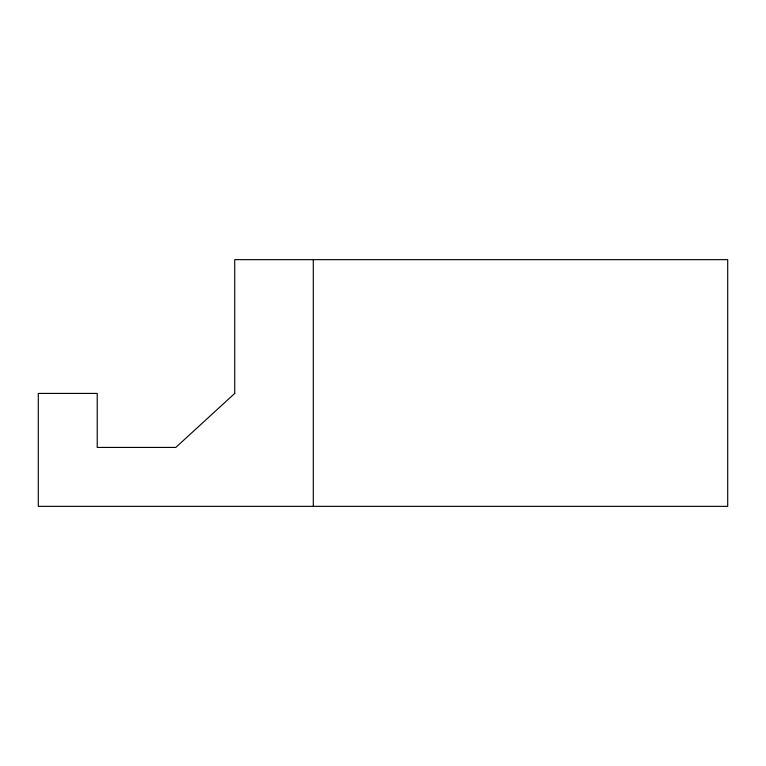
<?xml version="1.0" encoding="UTF-8"?>
<svg xmlns="http://www.w3.org/2000/svg" width="766" height="766" viewBox="0 0 766 766"><rect width="100%" height="100%" fill="white"/><g stroke="black" fill="none" stroke-linecap="round" stroke-linejoin="round"><path stroke-width="1.15" d="M313.294 259.645L313.294 506.355M234.731 393.418L175.797 447.43L97.225 447.43L97.225 393.418L38.3 393.418L38.3 506.355L727.7 506.355L727.7 259.645L234.731 259.645L234.731 393.418"/></g></svg>
